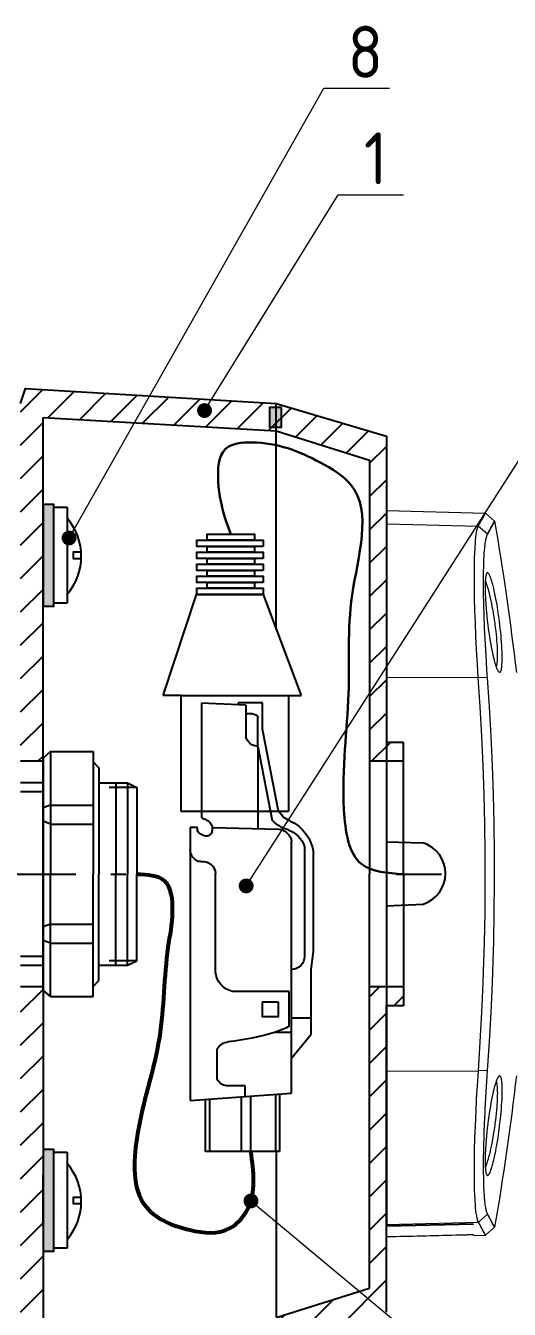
# Model space of a CAD drawing. Header units: millimetres. Extents: x -495897 to 1376592, y -28539 to 470976.
# Drawn here: x 323525 to 326778, y 253245 to 261888 of the extents above; entities that cross this region are included whole.
import ezdxf
from ezdxf import colors
from ezdxf.entities.mleader import LeaderData, LeaderLine
from ezdxf.math import Vec2, Vec3

# ---------------------------------------------------------------- set-up
doc = ezdxf.new("R2010")
doc.units = ezdxf.units.MM
doc.layers.add('PDF _Геометрия', color=252, linetype='Continuous', lineweight=9)
doc.styles.add('ISOCPEUR', font='isocpeur.ttf', dxfattribs={"width": 0.9, "height": 350})
pattern_1 = [(45, (308029.7, 256175.32), (-112.2532, 112.2532), [])]

# ---------------------------------------------------------------- blocks, each defined once
blk = doc.blocks.new('PLUF-8P8C-S-C6-SH')
for p, q in [((-5.22, -3.35), (-5.22, 0.17)), ((-5.22, 0.17), (-1.96, 0.17)), ((-2.99, -0.13), (2.99, 0.13)), ((-1.96, 0.17), (-1.95, -0.08)), ((2.99, 0.13), (2.99, -15.25)), ((-3.87, -1.31), (-2.99, -1.31)), ((-2.99, -0.13), (-2.99, -4.34)), ((-7.35, -14.19), (-5.22, -3.35)), ((-4.61, -5.69), (-4.61, -1.81)), ((-4.61, -5.69), (-6.55, -15.67)), ((-4.61, -5.69), (-4.61, -16.77)), ((1.54, -16.61), (-7.41, -16.83)), ((3.53, -16.58), (4.51, -16.58)), ((4.51, -16.58), (4.51, -53.35)), ((-9.14, -52.39), (-9.14, -18.46)), ((-12.09, -33.28), (-12.09, -20)), ((-10.88, -19.21), (-10.88, -33.94)), ((3.08, -21.17), (3.43, -21.17)), ((1.08, -36.07), (1.08, -22.81)), ((-11.76, -35.74), (-12.09, -33.28)), ((-11.76, -42.29), (-11.76, -35.74)), ((-8.81, -43.39), (-8.81, -38.67)), ((-8.81, -38.67), (-1.15, -38.67)), ((-11.76, -44.43), (-11.76, -42.29)), ((-11.76, -42.29), (-9.14, -42.29)), ((-9.14, -47.65), (-11.76, -44.43)), ((-6.98, -44.17), (-9.14, -44.17)), ((0.86, -50.46), (0.86, -46.39)), ((-2.91, -52.82), (-2.91, -51.39)), ((-2.91, -51.39), (-0.41, -51.39)), ((4.51, -53.35), (-9.14, -52.39)), ((-7.53, -52.5), (-7.53, -60.21)), ((-7.04, -60.21), (-7.04, -52.53)), ((-3.68, -60.21), (-3.68, -52.77)), ((-2.42, -60.21), (-2.42, -52.86)), ((1.86, -60.21), (1.86, -53.16)), ((2.42, -60.21), (2.42, -53.2)), ((-7.53, -60.21), (2.42, -60.21))]:
    blk.add_line(p, q)
blk.add_lwpolyline([(-7.38, -40.12), (-5.2, -40.12), (-5.2, -42.06), (-7.38, -42.06)], close=True)
for centre, radius, start, end in [((-3.98, -1.95), 0.647, 80.1794, 167.487), ((-4.69, -3.95), 1.74, 272.5521, 347.1723), ((-9.88, -13.12), 2.75, 290.4558, 337.1486), ((-6.72, -20.63), 5.4, 114.0488, 173.3533), ((-7.6, -20.16), 3.41, 108.8318, 163.7983), ((-7.28, -18.71), 1.88, 94.0563, 172.4245), ((-10.2, -11.93), 5.22, 286.6306, 314.2676), ((2.64, -19.46), 1.88, 294.9072, 353.188), ((2.84, -22.91), 1.76, 82.0236, 176.7722), ((-9.14, -33.99), 1.74, 178.434, 269.8643), ((-1.85, -35.8), 2.95, 283.7153, 354.8713), ((0.92, -23.15), 22.46, 244.3431, 249.3992), ((3.51, -8.42), 37.26, 253.6375, 263.6653), ((-0.78, -47.34), 1.89, 29.9681, 84.5499), ((-0.57, -49.84), 1.56, 275.8047, 336.6577)]:
    blk.add_arc(centre, radius, start, end)
blk.add_spline([(2.99, -15.25), (2.33, -15.58), (1.91, -15.86), (1.73, -16.09), (1.59, -16.33), (1.55, -16.86), (1.61, -17.31), (1.83, -17.59), (2.21, -17.76), (2.44, -17.75), (2.95, -17.53), (3.45, -17.14), (3.52, -16.83), (3.53, -16.58)], degree=3)
blk = doc.blocks.new('_Dot')
at = {"color": 0, "linetype": 'ByBlock', "lineweight": -2}
blk.add_line((-0.5, 0), (-1, 0), dxfattribs=at)
at = {"color": 0, "linetype": 'ByBlock', "lineweight": 0, "const_width": 0.5}
blk.add_lwpolyline([(-0.25, 0, 1), (0.25, 0, 1)], format="xyb", close=True, dxfattribs=at)
blk = doc.blocks.new('RVi-2NCT5459 (2.7-13.5)')
at = {"layer": 'PDF _Геометрия', "lineweight": 5}
for points in [[(-0.07395, 0.27064), (-0.07407, 0.27083), (-0.08097, 0.26486, 0.013289), (-0.09728, 0.15127)], [(-0.09731, -0.15126, 0.0133), (-0.08102, -0.26484), (-0.07412, -0.27083), (-0.06884, -0.26107), (-0.07573, -0.25507), (-0.07556, -0.25472), (-0.07539, -0.25434), (-0.07524, -0.25391), (-0.0751, -0.25347), (-0.07491, -0.25284), (-0.07474, -0.25215), (-0.07457, -0.25137), (-0.07453, -0.2512), (-0.07435, -0.25022), (-0.07417, -0.24916), (-0.07402, -0.24804), (-0.07387, -0.2468), (-0.07371, -0.24543), (-0.07363, -0.24463), (-0.07348, -0.2428), (-0.07332, -0.24086), (-0.0732, -0.2388), (-0.07309, -0.23658), (-0.07303, -0.23552), (-0.07293, -0.23297), (-0.07287, -0.23026), (-0.0728, -0.22736), (-0.0728, -0.22719), (-0.07276, -0.22407, -0.000032), (-0.07274, -0.22195), (-0.07274, -0.22192), (-0.07274, -0.2219), (-0.07274, -0.22185), (-0.07274, -0.22183), (-0.07274, -0.2218), (-0.07274, -0.22177), (-0.07274, -0.22174), (-0.07274, -0.2217), (-0.07274, -0.22167), (-0.07274, -0.22165), (-0.07274, -0.2208), (-0.07274, -0.21752), (-0.07275, -0.21423), (-0.07278, -0.21178), (-0.07284, -0.20851), (-0.07289, -0.20523), (-0.07296, -0.20194), (-0.07306, -0.19866), (-0.07316, -0.19538), (-0.07327, -0.19209), (-0.07339, -0.18881), (-0.07344, -0.18721), (-0.07363, -0.18305), (-0.07382, -0.17889), (-0.07394, -0.17634), (-0.07415, -0.17217), (-0.07438, -0.16802), (-0.07463, -0.16387), (-0.07488, -0.1597), (-0.07514, -0.15555), (-0.07542, -0.15139), (-0.07571, -0.14724)], [(-0.07335, 0.18882), (-0.07326, 0.19121), (-0.07314, 0.19449), (-0.07305, 0.19777), (-0.07302, 0.19867), (-0.07292, 0.20196), (-0.07285, 0.20524), (-0.07278, 0.20852), (-0.07274, 0.21181), (-0.07271, 0.21508), (-0.07269, 0.21838), (-0.0727, 0.22196, -0.00003), (-0.07271, 0.22414), (-0.07271, 0.22429), (-0.07276, 0.22741), (-0.07281, 0.2303), (-0.07289, 0.23301), (-0.07299, 0.23557), (-0.07303, 0.23662), (-0.07316, 0.23883), (-0.07328, 0.24089), (-0.07342, 0.24283), (-0.07359, 0.24466), (-0.07366, 0.24546), (-0.07381, 0.24683), (-0.07396, 0.24805), (-0.07413, 0.24918), (-0.0743, 0.25023), (-0.07449, 0.25122), (-0.07452, 0.25139), (-0.0747, 0.25216), (-0.07487, 0.25286), (-0.07505, 0.2535), (-0.07519, 0.25393), (-0.07535, 0.25436), (-0.07551, 0.25475), (-0.07568, 0.25508, 0.003851), (-0.08086, 0.26464), (-0.07568, 0.25508), (-0.06878, 0.26108), (-0.07406, 0.27083), (-0.07374, 0.27026), (-0.07343, 0.26971), (-0.07303, 0.26896), (-0.07254, 0.26806), (-0.07195, 0.26697), (-0.07128, 0.26574), (-0.0697, 0.26278)], [(-0.06541, -0.27079), (-0.0654, -0.27077), (-0.06537, -0.27077), (-0.06529, -0.27076), (-0.06526, -0.27076), (-0.06514, -0.27075), (-0.06509, -0.27075), (-0.06486, -0.27075), (-0.06437, -0.27073), (-0.06422, -0.27073), (-0.06405, -0.27073), (-0.06336, -0.27072), (-0.06301, -0.27072), (-0.0623, -0.27073), (-0.06182, -0.27073), (-0.06112, -0.27075), (-0.06057, -0.27075), (-0.05986, -0.27076), (-0.05918, -0.27077), (-0.05848, -0.27079, 0.000112), (-0.00688, -0.27207), (-0.00629, -0.27208), (-0.00561, -0.2721), (-0.00492, -0.27211), (-0.00424, -0.27213), (-0.00374, -0.27213), (-0.00306, -0.27213), (-0.00271, -0.27213), (-0.00203, -0.27213), (-0.00188, -0.27213), (-0.00118, -0.27211), (-0.00103, -0.27211), (-0.00057, -0.27208), (-0.00036, -0.27207), (-0.00018, -0.27206), (-0.00017, -0.27206), (-0.00008, -0.27203), (-0.00006, -0.27202), (-0.00006, -0.272)]]:
    blk.add_lwpolyline(points, format="xyb", dxfattribs=at)
for points in [[(0, 0.27277), (-0.07407, 0.27084)], [(0, 0.27277), (0.00001, 0.26285), (-0.06878, 0.26108)], [(-0.08086, 0.26466), (-0.08098, 0.26485)], [(-0.08086, 0.26465), (-0.08097, 0.26483)], [(-0.06878, 0.26108), (-0.0697, 0.26278)], [(0.00002, 0.26286), (0.00002, 0.14779), (-0.06878, 0.14755)], [(-0.06878, 0.14756), (-0.06816, 0.15726), (-0.0675, 0.16862), (-0.06702, 0.17804), (-0.06656, 0.18867), (-0.06624, 0.19789), (-0.06599, 0.20715), (-0.06598, 0.20786), (-0.06585, 0.21604), (-0.06581, 0.22357), (-0.06581, 0.22531), (-0.06586, 0.23168), (-0.066, 0.2375), (-0.0661, 0.2405), (-0.06631, 0.24475), (-0.06657, 0.24857), (-0.0667, 0.25008), (-0.06699, 0.25294), (-0.06718, 0.25447), (-0.0675, 0.2565), (-0.06777, 0.25786), (-0.0681, 0.25922), (-0.0682, 0.25954), (-0.06848, 0.26039), (-0.06878, 0.26107)], [(-0.08472, 0.18891), (-0.08458, 0.19001), (-0.08418, 0.19308), (-0.08373, 0.19612), (-0.08351, 0.19759), (-0.08305, 0.2005), (-0.08257, 0.20332), (-0.08222, 0.20527), (-0.08175, 0.20779), (-0.08127, 0.21016), (-0.08123, 0.21033), (-0.08077, 0.21245), (-0.08033, 0.2144), (-0.07989, 0.21622), (-0.07961, 0.21732), (-0.07919, 0.2188), (-0.07889, 0.21987), (-0.07852, 0.22101), (-0.07821, 0.22195), (-0.07787, 0.22284), (-0.07777, 0.22309), (-0.0775, 0.22373), (-0.07725, 0.22427), (-0.07715, 0.22447), (-0.0769, 0.2249), (-0.07666, 0.22529), (-0.07658, 0.2254), (-0.07643, 0.22559), (-0.07627, 0.22576), (-0.07611, 0.22587), (-0.076, 0.22594), (-0.07586, 0.22601), (-0.07573, 0.22602), (-0.07562, 0.22602), (-0.07551, 0.226), (-0.07539, 0.22594), (-0.07526, 0.22584), (-0.07518, 0.22575)], [(-0.07518, 0.22575), (-0.07505, 0.22559), (-0.07494, 0.22538), (-0.07486, 0.22518), (-0.07472, 0.22485), (-0.07461, 0.22446), (-0.07457, 0.22432), (-0.07444, 0.22377), (-0.07432, 0.22316), (-0.07422, 0.22246), (-0.07413, 0.22174), (-0.07404, 0.22066), (-0.07397, 0.21948), (-0.07391, 0.21818), (-0.07391, 0.21809), (-0.07387, 0.21657), (-0.07386, 0.21495), (-0.07387, 0.21349), (-0.07391, 0.21145), (-0.07398, 0.20929), (-0.07404, 0.20807), (-0.07416, 0.20564), (-0.07433, 0.20307), (-0.0744, 0.20202), (-0.07462, 0.19921), (-0.07487, 0.19636), (-0.07516, 0.19345), (-0.07548, 0.19046), (-0.07568, 0.18889)], [(-0.0727, 0.22166), (-0.0727, 0.22168), (-0.0727, 0.22171), (-0.0727, 0.22175), (-0.0727, 0.22178), (-0.0727, 0.22181), (-0.0727, 0.22184), (-0.0727, 0.22187), (-0.0727, 0.22191), (-0.0727, 0.22193), (-0.0727, 0.22196)], [(-0.08129, 0.18847), (-0.081, 0.1905), (-0.08061, 0.19304), (-0.0802, 0.19554), (-0.07979, 0.198), (-0.0797, 0.19844), (-0.07927, 0.20076), (-0.07884, 0.203), (-0.0784, 0.20515), (-0.07794, 0.20722), (-0.07793, 0.20726), (-0.07751, 0.20907), (-0.07711, 0.2107), (-0.0767, 0.2122), (-0.07632, 0.21362), (-0.07591, 0.21495), (-0.07561, 0.21593), (-0.07526, 0.21694), (-0.07493, 0.21787), (-0.07483, 0.21815), (-0.07454, 0.21886), (-0.07427, 0.21947), (-0.074, 0.22002)], [(-0.08409, 0.15177), (-0.08424, 0.15164), (-0.08438, 0.15154), (-0.08451, 0.15149), (-0.08463, 0.15146), (-0.08477, 0.15146), (-0.08491, 0.15149), (-0.08504, 0.15154), (-0.08512, 0.15158), (-0.08524, 0.15168), (-0.08536, 0.15181), (-0.08547, 0.15197), (-0.08555, 0.15214), (-0.0857, 0.15249), (-0.08583, 0.15286), (-0.08591, 0.15313), (-0.08604, 0.15363), (-0.08616, 0.1542), (-0.08622, 0.1545), (-0.08633, 0.15531), (-0.08643, 0.15618), (-0.08644, 0.15628), (-0.08652, 0.15732), (-0.08659, 0.15843), (-0.08665, 0.15978), (-0.08668, 0.16092), (-0.08668, 0.16257), (-0.08666, 0.16433), (-0.08662, 0.16625), (-0.08659, 0.16682), (-0.08651, 0.16904), (-0.08638, 0.17138), (-0.08623, 0.17375), (-0.08602, 0.1764), (-0.08579, 0.17915), (-0.08558, 0.18132), (-0.08526, 0.18428), (-0.08493, 0.18728), (-0.08472, 0.18892)], [(-0.08218, 0.15543), (-0.08232, 0.15572), (-0.08244, 0.15605), (-0.08255, 0.15642), (-0.08265, 0.15685), (-0.08271, 0.15711), (-0.08283, 0.15778), (-0.08294, 0.15848), (-0.08303, 0.15928), (-0.08307, 0.15971), (-0.08314, 0.16071), (-0.08319, 0.16178), (-0.08323, 0.16297), (-0.08323, 0.16315), (-0.08325, 0.16455), (-0.08323, 0.16605), (-0.08321, 0.16733), (-0.08314, 0.16912), (-0.08305, 0.171), (-0.08293, 0.17297), (-0.08277, 0.17504), (-0.08258, 0.17726), (-0.08257, 0.17746), (-0.08233, 0.17989), (-0.08207, 0.18236), (-0.08176, 0.18486), (-0.08144, 0.1874), (-0.08129, 0.18847)], [(-0.07567, 0.18889), (-0.0759, 0.18697), (-0.07628, 0.1841), (-0.07667, 0.18126), (-0.07708, 0.17846), (-0.07749, 0.17593), (-0.0779, 0.17343), (-0.07832, 0.17105), (-0.07877, 0.16878), (-0.07889, 0.16817), (-0.07931, 0.16612), (-0.07972, 0.16421), (-0.08014, 0.16242), (-0.08057, 0.16071), (-0.08064, 0.16046), (-0.081, 0.15912), (-0.08133, 0.15794), (-0.08167, 0.15689), (-0.082, 0.1559), (-0.08233, 0.155)], [(-0.07568, 0.14725), (-0.07551, 0.14974), (-0.07522, 0.15389), (-0.07495, 0.15804), (-0.07484, 0.15971), (-0.07459, 0.16387), (-0.07436, 0.16803), (-0.07412, 0.17218), (-0.07391, 0.17635), (-0.0737, 0.1805), (-0.07352, 0.18467), (-0.07336, 0.18882)], [(-0.08233, 0.155), (-0.08235, 0.15496), (-0.08249, 0.15461), (-0.08263, 0.15426), (-0.08276, 0.15393), (-0.08293, 0.15359), (-0.0831, 0.15326), (-0.08326, 0.15293), (-0.08335, 0.15278), (-0.08351, 0.1525), (-0.08365, 0.15227), (-0.08379, 0.15208), (-0.08394, 0.15191), (-0.0841, 0.15176)], [(-0.07571, -0.14724), (-0.07715, -0.12556), (-0.07836, -0.10375), (-0.07934, -0.08182), (-0.07966, -0.07302), (-0.07968, -0.07277), (-0.08033, -0.05065), (-0.08076, -0.02856), (-0.08094, -0.00647), (-0.0809, 0.0156), (-0.08061, 0.03764), (-0.08009, 0.05964), (-0.07934, 0.08161), (-0.07834, 0.10354), (-0.07712, 0.12543), (-0.07568, 0.14725)], [(-0.07568, 0.14725), (-0.06877, 0.14756)], [(-0.06881, -0.14754), (-0.07026, -0.12575), (-0.07146, -0.10384), (-0.07244, -0.08178), (-0.07276, -0.07317), (-0.07341, -0.05132), (-0.07384, -0.02911), (-0.07403, -0.00692), (-0.07398, 0.01525), (-0.0737, 0.03739), (-0.07319, 0.05951), (-0.07244, 0.08158), (-0.07145, 0.10362), (-0.07023, 0.12562), (-0.06878, 0.14755)], [(0.00001, 0.14779), (-0.00001, -0.14779), (-0.06881, -0.14754)], [(-0.08476, -0.1889), (-0.08499, -0.18695), (-0.08534, -0.18395), (-0.08564, -0.18101), (-0.08584, -0.17883), (-0.08608, -0.17611), (-0.08627, -0.17347), (-0.08642, -0.17118), (-0.08655, -0.16884), (-0.08663, -0.16663), (-0.08664, -0.16609), (-0.0867, -0.16419), (-0.08671, -0.16243), (-0.0867, -0.16079), (-0.08667, -0.15965), (-0.08662, -0.15833), (-0.08655, -0.15725), (-0.08646, -0.1562), (-0.08645, -0.15611), (-0.08635, -0.15523), (-0.08623, -0.15445), (-0.08617, -0.15415), (-0.08606, -0.15358), (-0.08594, -0.15308), (-0.08585, -0.15283), (-0.08571, -0.15245), (-0.08558, -0.15212), (-0.08549, -0.15195), (-0.08538, -0.15179), (-0.08527, -0.15166), (-0.08514, -0.15157), (-0.08508, -0.15152), (-0.08492, -0.15147), (-0.0848, -0.15144), (-0.08466, -0.15144), (-0.08453, -0.15147), (-0.08441, -0.15154), (-0.08426, -0.15163), (-0.08412, -0.15175)], [(-0.08412, -0.15175), (-0.08397, -0.15191), (-0.08383, -0.15207), (-0.08369, -0.15227), (-0.08354, -0.15249), (-0.08338, -0.15275), (-0.08327, -0.15293), (-0.08325, -0.15299), (-0.08308, -0.15332), (-0.08291, -0.15367), (-0.08276, -0.154), (-0.08262, -0.15435), (-0.08247, -0.15471), (-0.08234, -0.15506)], [(-0.07571, -0.14724), (-0.0688, -0.14754)], [(-0.06883, -0.26107), (-0.06853, -0.26037), (-0.06825, -0.25952), (-0.06815, -0.25921), (-0.06782, -0.25784), (-0.06756, -0.25648), (-0.06724, -0.25446), (-0.06704, -0.25293), (-0.06675, -0.25005), (-0.06661, -0.24854), (-0.06635, -0.24473), (-0.06615, -0.24046), (-0.06604, -0.23746), (-0.06592, -0.23164), (-0.06586, -0.22525), (-0.06585, -0.2235), (-0.06589, -0.21597), (-0.06603, -0.20776), (-0.06604, -0.20709), (-0.06628, -0.19783), (-0.06661, -0.18862), (-0.06706, -0.17801), (-0.06754, -0.16859), (-0.06808, -0.1589), (-0.06881, -0.14755)], [(-0.00001, -0.14779), (-0.00004, -0.26286), (-0.06883, -0.26107)], [(-0.08133, -0.18846), (-0.08152, -0.18707), (-0.08184, -0.18454), (-0.08213, -0.18204), (-0.08239, -0.17958), (-0.08262, -0.17718), (-0.08263, -0.17711), (-0.08283, -0.17489), (-0.08296, -0.17282), (-0.08309, -0.17086), (-0.08319, -0.169), (-0.08324, -0.16721), (-0.08327, -0.16596), (-0.08328, -0.16446), (-0.08326, -0.16305), (-0.08326, -0.1629), (-0.08321, -0.16171), (-0.08317, -0.16064), (-0.08309, -0.15965), (-0.08305, -0.15923), (-0.08296, -0.15846), (-0.08285, -0.15775), (-0.08274, -0.15708), (-0.08269, -0.15684), (-0.08258, -0.1564), (-0.08246, -0.15604), (-0.08235, -0.15571), (-0.08221, -0.15541)], [(-0.08215, -0.15555), (-0.08182, -0.15654), (-0.08147, -0.1576), (-0.08114, -0.15875), (-0.08078, -0.16001), (-0.08043, -0.16137), (-0.08001, -0.16312), (-0.0796, -0.16496), (-0.07917, -0.1669), (-0.07875, -0.16901), (-0.07868, -0.16937), (-0.07823, -0.17173), (-0.0778, -0.17417), (-0.07739, -0.17667), (-0.07698, -0.17923), (-0.0766, -0.18192), (-0.07622, -0.18468), (-0.07586, -0.18757), (-0.07571, -0.18887)], [(-0.07522, -0.22574), (-0.0753, -0.22584), (-0.07543, -0.22593), (-0.07555, -0.22599), (-0.07567, -0.22602), (-0.07578, -0.22602), (-0.0759, -0.22599), (-0.07605, -0.22593), (-0.07617, -0.22587), (-0.07632, -0.22574), (-0.07647, -0.22559), (-0.07662, -0.22538), (-0.07671, -0.22528), (-0.07694, -0.22489), (-0.07719, -0.22445), (-0.07729, -0.22427), (-0.07755, -0.22371), (-0.07782, -0.22307), (-0.07792, -0.22282), (-0.07825, -0.22193), (-0.07857, -0.22099), (-0.07893, -0.21984), (-0.07923, -0.21877), (-0.07965, -0.2173), (-0.07993, -0.21618), (-0.08037, -0.21437), (-0.08082, -0.21242), (-0.08128, -0.21031), (-0.0813, -0.21014), (-0.08179, -0.20775), (-0.08226, -0.20524), (-0.08262, -0.20324), (-0.0831, -0.20042), (-0.08355, -0.19752), (-0.08379, -0.19602), (-0.08422, -0.193), (-0.08462, -0.18993), (-0.08476, -0.18889)], [(-0.07404, -0.22002), (-0.0743, -0.21946), (-0.07458, -0.21884), (-0.07487, -0.21814), (-0.07497, -0.21785), (-0.0753, -0.21693), (-0.07565, -0.21591), (-0.07596, -0.21493), (-0.07636, -0.2136), (-0.07675, -0.21218), (-0.07715, -0.21068), (-0.07755, -0.20906), (-0.07797, -0.20724), (-0.07798, -0.2072), (-0.07844, -0.20511), (-0.07889, -0.20298), (-0.07932, -0.20074), (-0.07975, -0.19841), (-0.07984, -0.19791), (-0.08026, -0.19543), (-0.08066, -0.19293), (-0.08105, -0.19041), (-0.08132, -0.18846)], [(-0.0757, -0.18888), (-0.07551, -0.1905), (-0.07519, -0.19349), (-0.07491, -0.1964), (-0.07466, -0.19925), (-0.07444, -0.20206), (-0.07436, -0.20311), (-0.0742, -0.20567), (-0.07408, -0.2081), (-0.07402, -0.20931), (-0.07395, -0.21146), (-0.07391, -0.21349), (-0.0739, -0.21493), (-0.07391, -0.21657), (-0.07394, -0.21808), (-0.07395, -0.2182), (-0.07401, -0.21949), (-0.07408, -0.22065), (-0.07418, -0.22172), (-0.07426, -0.22246), (-0.07437, -0.22314), (-0.07448, -0.22375), (-0.07461, -0.22431), (-0.07465, -0.22445), (-0.07476, -0.22483), (-0.0749, -0.22517), (-0.07498, -0.22536), (-0.07509, -0.22557), (-0.07522, -0.22574)], [(-0.08103, -0.26484), (-0.07572, -0.25506)], [(-0.08103, -0.26482), (-0.08101, -0.26481), (-0.08092, -0.26463), (-0.08071, -0.26428), (-0.08039, -0.26372), (-0.07998, -0.26294), (-0.07948, -0.26203), (-0.07887, -0.26096), (-0.07821, -0.25965), (-0.07746, -0.25821), (-0.07662, -0.25665), (-0.07572, -0.25507)], [(-0.07411, -0.27082), (-0.0741, -0.2708), (-0.074, -0.27062), (-0.07379, -0.27024), (-0.07349, -0.26968), (-0.07307, -0.26895), (-0.07198, -0.26692)], [(-0.07197, -0.26692), (-0.07129, -0.26565), (-0.07056, -0.26426), (-0.06974, -0.26272)], [(-0.00005, -0.27201), (-0.00004, -0.26285)], [(-0.06541, -0.27078), (-0.06556, -0.27105), (-0.07413, -0.27083)], [(-0.06556, -0.27105), (-0.06554, -0.27102)]]:
    blk.add_lwpolyline(points, dxfattribs=at)
blk.add_open_spline([(-0.08215, -0.15555), (-0.08221, -0.15539), (-0.08228, -0.15522), (-0.08233, -0.15505)], degree=3, dxfattribs=at)

msp = doc.modelspace()

# ---------------------------------------------------------------- hatches: boundary and pattern name
h = msp.add_hatch()
h.set_pattern_fill('ANSI31', color=256, scale=50)
h.set_pattern_definition(pattern_1)
h.paths.add_polyline_path([(323490.678, 259344.254), (323524.391, 259445.391), (325209.995, 259344.254), (325951.662, 259124.46), (325951.662, 257061.44), (326066.013, 257061.44), (326066.013, 256934.927), (325838.304, 256934.927), (325838.304, 258962.654), (325209.995, 259160.613), (323641.949, 259248.705), (323641.949, 256934.927), (323490.678, 256934.927)])
h = msp.add_hatch(color=256)
h.dxf.hatch_style = 1
h.paths.add_polyline_path([(325245.588, 259317.241), (325165.55, 259317.241), (325165.55, 259183.547), (325245.588, 259183.547)])
h = msp.add_hatch(color=256)
h.dxf.hatch_style = 1
h.paths.add_polyline_path([(323714.54, 257979.707), (323641.949, 257979.707), (323641.949, 258664.778), (323714.54, 258664.778)])
h = msp.add_hatch()
h.set_pattern_fill('ANSI31', color=256, scale=50)
h.set_pattern_definition(pattern_1)
h.paths.add_polyline_path([(323490.678, 255415.704), (323641.949, 255415.704), (323641.949, 253101.926), (325209.995, 253190.019), (325838.304, 253387.978), (325838.304, 255415.704), (326066.013, 255415.704), (326066.013, 255289.192), (325951.662, 255289.192), (325951.662, 253226.172), (325209.995, 253006.377), (323524.391, 252905.241), (323490.678, 253006.377)])
h = msp.add_hatch(color=256)
h.dxf.hatch_style = 1
h.paths.add_polyline_path([(323714.54, 253635.843), (323641.949, 253635.843), (323641.949, 254320.914), (323714.54, 254320.914)])

# ---------------------------------------------------------------- linework, layer by layer
for p, q in [((325209.995, 259344.254), (325951.662, 259124.46)), ((325209.995, 259160.613), (325209.995, 259344.254)), ((323641.949, 256175.316), (323641.949, 259248.705)), ((323641.949, 259248.705), (325209.995, 259160.613)), ((325209.995, 259160.613), (325838.304, 258962.654)), ((325951.662, 259124.46), (325951.662, 257061.44)), ((325838.304, 258962.654), (325838.304, 256175.316)), ((323714.54, 257999.901), (323714.54, 258646.498)), ((323714.54, 258646.498), (323803.427, 258646.498)), ((323803.427, 258646.498), (323803.427, 257999.901)), ((325951.662, 258543.851), (325951.662, 253806.781)), ((323641.949, 258148.133), (323641.949, 258496.351)), ((323762.934, 258428.314), (323762.934, 258428.314)), ((323762.934, 258409.239), (323762.934, 258409.239)), ((323762.934, 258241.994), (323762.934, 258241.994)), ((323762.934, 258225.164), (323762.934, 258225.164)), ((323803.427, 257999.901), (323714.54, 257999.901)), ((324449.724, 257377.441), (324674.396, 258057.761)), ((324674.396, 258057.761), (325121.735, 258057.761)), ((325121.735, 258057.761), (325377.289, 257377.441)), ((324571.097, 257377.441), (324449.724, 257377.441)), ((324571.097, 256596.567), (324571.097, 257377.441)), ((324571.097, 257377.441), (325293.799, 257377.441)), ((325293.799, 257377.441), (325293.799, 256596.567)), ((325293.799, 257377.441), (325377.289, 257377.441)), ((323691.885, 257000.316), (323641.949, 256955.677)), ((323641.949, 256955.677), (323641.949, 256175.316)), ((323691.885, 257000.316), (323979.338, 257000.316)), ((323691.885, 257000.316), (323691.885, 256175.316)), ((323979.338, 257000.316), (323979.338, 256175.316)), ((323641.949, 256934.927), (323490.678, 256934.927)), ((323979.338, 256932.044), (324018.377, 256890.71)), ((324018.377, 256890.71), (324018.377, 256175.316)), ((326066.013, 256934.927), (325838.304, 256934.927)), ((323641.949, 256790.705), (323490.678, 256790.705)), ((324018.377, 256788.891), (324210.166, 256788.891)), ((324131.428, 256788.891), (324131.428, 256175.316)), ((324210.166, 256788.891), (324210.166, 256175.316)), ((324210.166, 256788.891), (324272.484, 256758.038)), ((323641.949, 256729.596), (323490.678, 256729.596)), ((324272.484, 256758.038), (324087.221, 256758.038)), ((324272.484, 256758.038), (324272.484, 256175.316)), ((323691.885, 256639.391), (323641.949, 256622.383)), ((323691.885, 256639.391), (323979.338, 256639.391)), ((325293.799, 256596.567), (324571.097, 256596.567)), ((323691.885, 256511.444), (323641.949, 256531.126)), ((323691.885, 256511.444), (323979.338, 256511.444)), ((325951.662, 256393.241), (326198.385, 256384.878)), ((323641.949, 256175.316), (323641.949, 253101.926)), ((323641.949, 255394.955), (323641.949, 256175.316)), ((323691.885, 255350.316), (323691.885, 256175.316)), ((323979.338, 255350.316), (323979.338, 256175.316)), ((324018.377, 255459.922), (324018.377, 256175.316)), ((324131.428, 255561.741), (324131.428, 256175.316)), ((324210.166, 255561.741), (324210.166, 256175.316)), ((324272.484, 255592.594), (324272.484, 256175.316)), ((325838.304, 253387.978), (325838.304, 256175.316)), ((325951.662, 255961.592), (326198.385, 255973.185)), ((323691.885, 255839.187), (323641.949, 255819.506)), ((323691.885, 255839.187), (323979.338, 255839.187)), ((323691.885, 255711.241), (323641.949, 255728.249)), ((323691.885, 255711.241), (323979.338, 255711.241)), ((323641.949, 255621.035), (323490.678, 255621.035)), ((323641.949, 255559.926), (323490.678, 255559.926)), ((324018.377, 255561.741), (324210.166, 255561.741)), ((324272.484, 255592.594), (324087.221, 255592.594)), ((324210.166, 255561.741), (324272.484, 255592.594)), ((323641.949, 255415.704), (323490.678, 255415.704)), ((323691.885, 255350.316), (323641.949, 255394.955)), ((323979.338, 255418.588), (324018.377, 255459.922)), ((326066.013, 255415.704), (325838.304, 255415.704)), ((323691.885, 255350.316), (323979.338, 255350.316)), ((325951.662, 253226.172), (325951.662, 255289.192)), ((323714.54, 253656.037), (323714.54, 254302.635)), ((323714.54, 254302.635), (323803.427, 254302.635)), ((323803.427, 254302.635), (323803.427, 253656.037)), ((323641.949, 253804.27), (323641.949, 254152.488)), ((323762.934, 254084.45), (323762.934, 254084.45)), ((323762.934, 254065.375), (323762.934, 254065.375)), ((323762.934, 253898.13), (323762.934, 253898.13)), ((323762.934, 253881.3), (323762.934, 253881.3)), ((325951.662, 253806.781), (326537.469, 253820.289)), ((323803.427, 253656.037), (323714.54, 253656.037)), ((325209.995, 253190.019), (325838.304, 253387.978))]:
    msp.add_line(p, q)
at = {"color": 0}
for p, q in [((325209.995, 257822.801), (325209.995, 259160.613)), ((325209.995, 254308.472), (325209.995, 253190.019))]:
    msp.add_line(p, q, dxfattribs=at)
at = {"linetype": 'ByBlock'}
for p, q in [((326066.013, 257061.44), (325952.158, 257061.44)), ((326066.013, 256175.316), (326066.013, 257061.44)), ((326066.013, 256175.316), (326066.013, 255289.192)), ((326066.013, 255289.192), (325952.158, 255289.192))]:
    msp.add_line(p, q, dxfattribs=at)
for points in [[(325245.588, 259317.241), (325165.55, 259317.241), (325165.55, 259183.547), (325245.588, 259183.547)], [(323641.949, 257979.707), (323714.54, 257979.707), (323714.54, 258664.778), (323641.949, 258664.778)], [(325121.735, 258382.085), (324677.144, 258382.085), (324677.144, 258424.462), (325121.735, 258424.462)], [(325063.22, 258424.462), (324745.579, 258424.462), (324745.579, 258463.166), (325063.22, 258463.166)], [(325121.735, 258301.004), (324677.144, 258301.004), (324677.144, 258343.381), (325121.735, 258343.381)], [(325063.22, 258343.381), (324745.579, 258343.381), (324745.579, 258382.085), (325063.22, 258382.085)], [(325121.735, 258219.923), (324677.144, 258219.923), (324677.144, 258262.3), (325121.735, 258262.3)], [(325063.22, 258262.3), (324745.579, 258262.3), (324745.579, 258301.004), (325063.22, 258301.004)], [(325121.735, 258138.842), (324677.144, 258138.842), (324677.144, 258181.219), (325121.735, 258181.219)], [(325063.22, 258181.219), (324745.579, 258181.219), (324745.579, 258219.923), (325063.22, 258219.923)], [(325121.735, 258057.761), (324677.144, 258057.761), (324677.144, 258100.138), (325121.735, 258100.138)], [(325063.22, 258100.138), (324745.579, 258100.138), (324745.579, 258138.842), (325063.22, 258138.842)], [(323641.949, 253635.843), (323714.54, 253635.843), (323714.54, 254320.914), (323641.949, 254320.914)]]:
    msp.add_lwpolyline(points, close=True)
for points in [[(323898.296, 258342.566), (323845, 258342.566), (323845, 258301.138), (323898.99, 258301.138)], [(323898.296, 253998.703), (323845, 253998.703), (323845, 253957.274), (323898.99, 253957.274)]]:
    msp.add_lwpolyline(points)
at = {"color": 0}
for points in [[(323490.678, 259344.254, 0), (323524.391, 259445.391, 0), (325209.995, 259344.254, 0), (325209.995, 259344.254, 0)], [(323009.339, 256175.316, 0), (323861.511, 256175.316, 0)], [(324097.495, 256175.316, 0), (324198.631, 256175.316, 0)], [(326019.086, 256175.316, 0), (326187.646, 256175.316, 0)], [(326187.646, 256175.316, 0), (326322.497, 256175.316, 0)]]:
    msp.add_polyline3d(points, dxfattribs=at)
for centre, radius, start, end in [((323508.679, 258315.312), 390.569, 318.9958895, 41.0041105), ((326132.743, 256179.031), 216.059, 287.6869105, 72.3130895), ((323508.679, 253971.448), 390.569, 318.9958895, 41.0041105)]:
    msp.add_arc(centre, radius, start, end)
at = {"lineweight": 30}
msp.add_spline([(326066.013, 256175.316), (325785.218, 256241.67), (325665.822, 256607.432), (325696.456, 257391.007), (325721.004, 258053.135), (325714.877, 258793.859), (325506.566, 258946.901), (325047.058, 259081.578), (324869.381, 259038.726), (324820.366, 258818.346), (324869.533, 258561.936), (324904.399, 258463.166)], degree=3, dxfattribs=at)
at = {"lineweight": 53}
msp.add_spline([(324272.484, 256175.316), (324457.038, 256131.822), (324511.467, 255925.214), (324482.319, 255682.505), (324424.379, 255076.317), (324272.619, 254395.548), (324326.46, 253945.615), (324629.929, 253779.336), (324894.24, 253789.117), (325016.606, 253916.272), (325040.437, 254308.472)], degree=3, dxfattribs=at)

# ---------------------------------------------------------------- block references
for name, p, xscale, yscale, zscale in [('RVi-2NCT5459 (2.7-13.5)', (325952.151, 256175.316), -8974, 8974, 8974), ('PLUF-8P8C-S-C6-SH', (324856.321, 257319.059), -50, 50, 50)]:
    msp.add_blockref(name, p, dxfattribs=dict(xscale=xscale, yscale=yscale, zscale=zscale))

# ---------------------------------------------------------------- leaders
at = {"lineweight": 25}
ml = msp.add_multileader_mtext('Standard', dxfattribs=at)
ml.set_content('8', color=256, style='ISOCPEUR')
ml.set_leader_properties(lineweight=13)
ml.set_arrow_properties(name='DOT')
ml.build(insert=Vec2(0, 0))
ml.multileader.update_dxf_attribs({"text_left_attachment_type": 6, "text_right_attachment_type": 6, "dogleg_length": 1, "arrow_head_size": 100})
ctx = ml.context
ctx.base_point, ctx.char_height, ctx.arrow_head_size, ctx.landing_gap_size, ctx.plane_origin = Vec3(325631.315, 261466.515), 350, 100, 100, Vec3(326256.427, 263516.123)
ctx.left_attachment, ctx.right_attachment, ctx.text_align_type = 6, 6, 1
notes = []
notes.append((ctx, [(0, (1, 1, 0), (325531.315, 261466.515), (1, 0), 100, [(0, [(323817.237, 258438.28)], 0, [])])]))
ctx.mtext.insert, ctx.mtext.alignment, ctx.mtext.flow_direction = Vec3(325810.065, 261886.515), 2, 5
ml = msp.add_multileader_mtext('Standard', dxfattribs=at)
ml.set_content('1', color=256, style='ISOCPEUR')
ml.set_leader_properties(lineweight=13)
ml.set_arrow_properties(name='DOT')
ml.build(insert=Vec2(0, 0))
ml.multileader.update_dxf_attribs({"text_left_attachment_type": 6, "text_right_attachment_type": 6, "dogleg_length": 1, "arrow_head_size": 100})
ctx = ml.context
ctx.base_point, ctx.char_height, ctx.arrow_head_size, ctx.landing_gap_size, ctx.plane_origin = Vec3(325726.142, 260749.606), 350, 100, 100, Vec3(325132.934, 263258.534)
ctx.left_attachment, ctx.right_attachment, ctx.text_align_type = 6, 6, 1
notes.append((ctx, [(0, (1, 1, 0), (325626.142, 260749.606), (1, 0), 100, [(0, [(324728.025, 259296.312)], 0, [])])]))
ctx.mtext.insert, ctx.mtext.alignment, ctx.mtext.flow_direction = Vec3(325878.642, 261169.606), 2, 5
ml = msp.add_multileader_mtext('Standard', dxfattribs=at)
ml.set_content('3', color=256, style='ISOCPEUR')
ml.set_leader_properties(lineweight=13)
ml.set_arrow_properties(name='DOT')
ml.build(insert=Vec2(0, 0))
ml.multileader.update_dxf_attribs({"text_left_attachment_type": 6, "text_right_attachment_type": 6, "dogleg_length": 1, "arrow_head_size": 100})
ctx = ml.context
ctx.base_point, ctx.char_height, ctx.arrow_head_size, ctx.landing_gap_size, ctx.plane_origin = Vec3(327037.277, 259111.034), 350, 100, 100, Vec3(326721.615, 261937.755)
ctx.left_attachment, ctx.right_attachment, ctx.text_align_type = 6, 6, 1
notes.append((ctx, [(0, (1, 1, 0), (326937.277, 259111.034), (1, 0), 100, [(0, [(325008.1, 256095.825)], 0, [])])]))
ctx.mtext.insert, ctx.mtext.alignment, ctx.mtext.flow_direction = Vec3(327224.777, 259531.034), 2, 5
ml = msp.add_multileader_mtext('Standard', dxfattribs=at)
ml.set_content('5', color=256, style='ISOCPEUR')
ml.set_leader_properties(lineweight=13)
ml.set_arrow_properties(name='DOT')
ml.build(insert=Vec2(0, 0))
ml.multileader.update_dxf_attribs({"text_left_attachment_type": 6, "text_right_attachment_type": 6, "dogleg_length": 1, "arrow_head_size": 100})
ctx = ml.context
ctx.base_point, ctx.char_height, ctx.arrow_head_size, ctx.landing_gap_size, ctx.plane_origin = Vec3(326576.384, 252736.347), 350, 100, 100, Vec3(321101.302, 255563.069)
ctx.left_attachment, ctx.right_attachment, ctx.text_align_type = 6, 6, 1
notes.append((ctx, [(0, (1, 1, 0), (326526.384, 252736.347), (1, 0), 50, [(0, [(325040.443, 253974.78)], 0, [])])]))
ctx.mtext.insert, ctx.mtext.alignment, ctx.mtext.flow_direction = Vec3(326755.134, 253156.347), 2, 5
for ctx, leaders in notes:
    for number, flags, end, landing, length, lines in leaders:
        leader = LeaderData()
        leader.index, (leader.has_last_leader_line, leader.has_dogleg_vector, leader.attachment_direction) = number, flags
        leader.last_leader_point, leader.dogleg_vector, leader.dogleg_length = Vec3(end), Vec3(landing), length
        for number, points, colour, breaks in lines:
            line = LeaderLine()
            line.index, line.vertices, line.color, line.breaks = number, Vec3.list(points), colors.encode_raw_color(colour), breaks
            leader.lines.append(line)
        ctx.leaders.append(leader)

doc.saveas('drawing.dxf')
